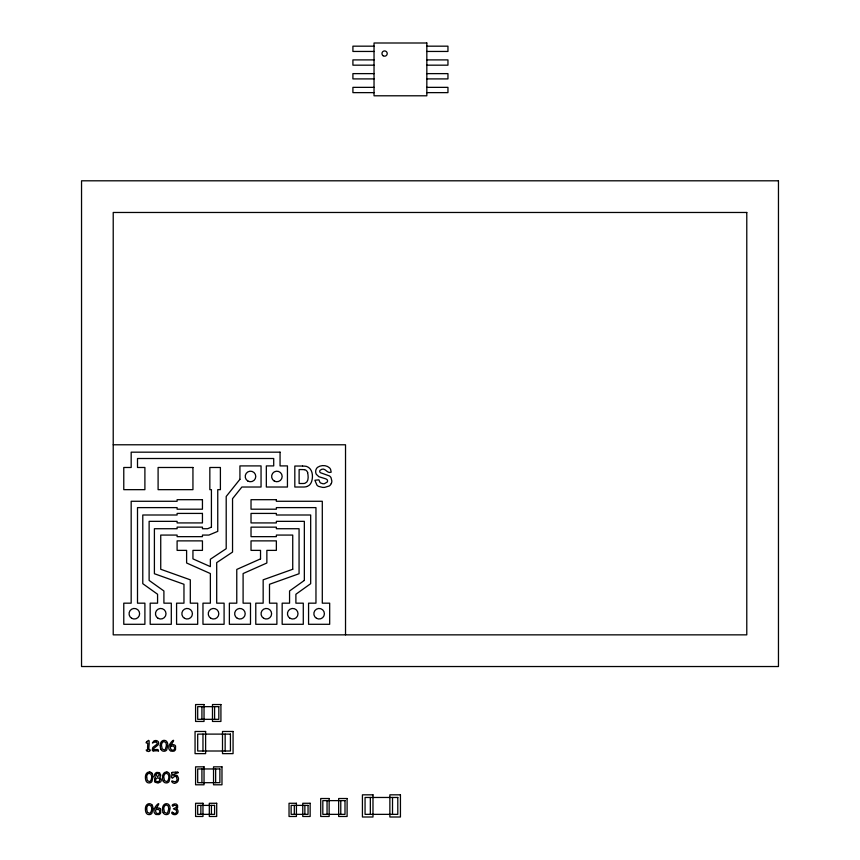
<?xml version="1.0" encoding="UTF-8"?>
<svg xmlns="http://www.w3.org/2000/svg" width="860" height="860" viewBox="0 0 860 860"><rect width="100%" height="100%" fill="white"/><g stroke="black" fill="none" stroke-linecap="round" stroke-linejoin="round"><path stroke-width="1.29" d="M153.005 776.795L151.908 781.568A3.193 3.193 0 0 1 149.812 782.869L149.586 782.89A4.547 4.547 0 0 1 148.866 782.901L148.146 782.793A3.021 3.021 0 0 1 146.63 781.847L146.34 781.461A4.364 4.364 0 0 1 146.082 781.02A8.965 8.965 0 0 1 145.426 777.225A6.386 6.386 0 0 1 146.157 773.946A4.848 4.848 0 0 1 146.598 773.366L146.909 773.011A3.376 3.376 0 0 1 148.866 772.065A4.01 4.01 0 0 1 149.769 772.065M153.005 808.475L151.908 813.248A3.193 3.193 0 0 1 149.812 814.549L149.586 814.57A4.547 4.547 0 0 1 148.866 814.581L148.146 814.474A3.021 3.021 0 0 1 146.63 813.528L146.34 813.141A4.364 4.364 0 0 1 146.082 812.7A8.965 8.965 0 0 1 145.426 808.905A6.386 6.386 0 0 1 146.157 805.616A4.848 4.848 0 0 1 146.598 805.046L146.909 804.691A3.376 3.376 0 0 1 148.866 803.745A4.01 4.01 0 0 1 149.769 803.745A3.225 3.225 0 0 1 151.876 804.885M178.106 772.774C175.343 773.667 168.571 775.505 176.569 775.268A2.419 2.419 0 0 1 177.386 775.774L178.45 778.096A6.407 6.407 0 0 1 178.471 779.289L178.224 780.525A4.053 4.053 0 0 1 177.128 782.181A3.547 3.547 0 0 1 175.752 782.966C173.849 784.804 169.603 780.278 172.742 780.987A7.041 7.041 0 0 0 172.989 781.267L175.053 781.783A2.376 2.376 0 0 0 176.031 781.332L176.246 781.138A3.128 3.128 0 0 0 176.623 780.708A2.999 2.999 0 0 0 177.085 779.708L176.483 776.72A1.29 1.29 0 0 0 175.967 776.462L174.483 776.558A2.354 2.354 0 0 0 173.623 777.15L172.408 778.225L171.602 777.537A11.115 11.115 0 0 1 171.635 777.214L171.946 773.559A2.344 2.344 0 0 0 171.817 773.043M170.817 745.029C179.547 733.677 164.486 745.749 170 750.468A2.634 2.634 0 0 0 170.85 751.135L173.838 751.199A3.053 3.053 0 0 0 174.72 750.651A3.386 3.386 0 0 0 175.526 749.544L175.558 746.082A2.612 2.612 0 0 0 174.558 744.975L172.591 744.502A5.869 5.869 0 0 0 170.839 745.072M147.382 774.484L147.694 774.075A2.171 2.171 0 0 1 149.307 773.333C152.628 773.892 152.026 779.031 150.478 781.084A1.903 1.903 0 0 1 149.457 781.589L147.35 780.622L146.662 777.107M164.518 774.484L164.83 774.075A2.171 2.171 0 0 1 166.453 773.333C169.764 773.892 169.162 779.031 167.625 781.084A1.903 1.903 0 0 1 166.593 781.589L164.486 780.622L163.798 777.107A4.87 4.87 0 0 1 164.496 774.473M158.487 750.791L158.057 749.651A2.709 2.709 0 0 0 157.079 749.479L153.618 749.705L153.66 749.167A2.515 2.515 0 0 1 154.037 748.211L157.799 745.212A3.666 3.666 0 0 0 158.584 742.857L158.584 742.599A1.903 1.903 0 0 0 158.219 741.686L157.627 741.126A3.322 3.322 0 0 0 156.198 740.557L155.66 740.524A3.333 3.333 0 0 0 154.166 740.89A3.891 3.891 0 0 0 153.811 741.083L152.413 742.976L154.477 742.191A2.204 2.204 0 0 1 155.671 741.814M146.619 741.814C144.684 743.868 148.393 742.556 147.791 743.384A43.967 43.967 0 0 1 147.748 744.405L147.619 746.415A34.174 34.174 0 0 0 147.576 747.62L147.576 747.942A10.911 10.911 0 0 0 147.651 748.813A9.858 9.858 0 0 1 147.737 749.78L146.2 750.017L146.651 750.984A4.708 4.708 0 0 0 147.06 750.995C148.92 752.769 152.209 749.544 149.027 749.705A10.191 10.191 0 0 0 148.941 748.78A7.923 7.923 0 0 1 148.866 747.609L148.92 746.856A42.366 42.366 0 0 1 149.027 745.502A34.583 34.583 0 0 0 149.178 743.62L149.178 743.191A7.407 7.407 0 0 0 149.156 742.717L149.124 742.298A5.515 5.515 0 0 1 149.124 741.363A4.644 4.644 0 0 0 149.189 740.89L148.608 740.374L147.469 741.116A15.071 15.071 0 0 1 146.619 741.814M173.01 805.96L173.795 805.476A2.01 2.01 0 0 1 174.698 805.25L176.322 805.831A1.075 1.075 0 0 1 176.547 806.325L176.579 806.605A1.172 1.172 0 0 1 176.031 807.583L173.365 808.787L175.72 809.926A2.15 2.15 0 0 1 176.225 810.389A1.903 1.903 0 0 1 176.547 810.98L176.644 811.872A1.419 1.419 0 0 1 176.418 812.507L176.192 812.775A2.021 2.021 0 0 1 174.935 813.366L174.752 813.366A2.128 2.128 0 0 1 173.021 812.775M170.452 746.598L171.14 746.19M156.294 809.55L155.606 809.959A3.354 3.354 0 0 0 155.531 810.658L156.09 812.85L157.584 813.592M176.504 808.712L177.622 807.647L177.569 805.454A2.182 2.182 0 0 0 177.096 804.788C176.203 802.606 170.129 804.917 172.806 806.057M171.355 746.082L173.655 746.093L174.58 747.609A2.515 2.515 0 0 1 172.484 750.533M156.509 809.432L158.81 809.453L159.745 810.969A2.515 2.515 0 0 1 157.638 813.882M172.419 772.205L171.721 772.742M175.483 772.205L173.236 772.248M374.035 46.171L352.912 46.171L352.912 51.45L374.035 51.45M426.829 46.171L447.952 46.171L447.952 51.45L426.829 51.45M374.035 59.899L352.912 59.899L352.912 65.177L374.035 65.177M426.829 59.899L447.952 59.899L447.952 65.177L426.829 65.177M374.035 73.627L352.912 73.627L352.912 78.905L374.035 78.905M426.829 73.627L447.952 73.627L447.952 78.905L426.829 78.905M374.035 87.355L352.912 87.355L352.912 92.633L374.035 92.633M426.829 87.355L447.952 87.355L447.952 92.633L426.829 92.633M113.219 444.781L345.526 444.781L345.526 634.852M302.559 466.034L294.819 466.034L294.819 487.018L302.795 487.018A13.276 13.276 0 0 0 306.794 486.577M175.687 772.205L176.698 772.226A2.171 2.171 0 0 0 177.074 772.172M172.43 750.242L170.936 749.501L170.377 747.297A3.354 3.354 0 0 1 170.452 746.598M153.016 750.952L152.446 750.597M304.397 469.732L303.956 469.667A21.199 21.199 0 0 0 302.215 469.571L299.119 469.549L299.119 483.503L302.29 483.503A13.427 13.427 0 0 0 304.859 483.341C309.073 481.89 308.31 476.075 307.622 472.624M176.236 808.808L177.192 809.357A2.333 2.333 0 0 1 177.859 810.346L177.999 810.991A3.902 3.902 0 0 1 178.02 811.786L177.966 812.109A2.967 2.967 0 0 1 177.493 813.237L176.569 814.14A3.107 3.107 0 0 1 175.408 814.603L174.247 814.635A3.827 3.827 0 0 1 172.892 814.248L172.279 813.818A2.397 2.397 0 0 1 171.645 812.85L172.226 811.99L173.086 812.7M159.713 808.336L157.67 807.862A5.869 5.869 0 0 0 155.993 808.421C164.593 797.166 149.769 808.819 155.155 813.818A2.634 2.634 0 0 0 156.004 814.495L158.993 814.549A3.053 3.053 0 0 0 159.874 814.001A3.386 3.386 0 0 0 160.68 812.904L160.713 809.443A2.612 2.612 0 0 0 159.724 808.336M152.37 750.35L152.349 750.264A5.214 5.214 0 0 1 152.317 749.673L152.661 747.931A3.16 3.16 0 0 1 153.188 747.114L156.423 744.642A2.698 2.698 0 0 0 156.767 744.276A2.204 2.204 0 0 0 157.208 743.126L156.402 741.997A1.731 1.731 0 0 0 155.671 741.814M146.662 808.787L147.35 812.302L149.457 813.259A1.903 1.903 0 0 0 150.478 812.764C152.037 810.7 152.618 805.583 149.307 805.024A2.171 2.171 0 0 0 147.683 805.745L147.382 806.164A4.87 4.87 0 0 0 146.673 808.787M392.515 797.467L392.515 814.355M370.337 797.467L370.337 814.355M340.775 800.628L340.775 814.355M327.047 800.628L327.047 814.355M304.87 805.39L304.87 814.355M294.313 805.39L294.313 814.355M225.148 734.107L225.148 751.006M215.645 768.958L215.645 782.686M214.591 706.651L214.591 719.325M211.42 805.39L211.42 814.355M202.971 734.107L202.971 751.006M201.917 706.651L201.917 719.325M201.917 768.958L201.917 782.686M200.864 805.39L200.864 814.355M162.518 808.894A6.386 6.386 0 0 1 163.303 805.616A4.848 4.848 0 0 1 163.733 805.046L164.045 804.691A3.376 3.376 0 0 1 166.001 803.745A4.01 4.01 0 0 1 166.915 803.745A3.225 3.225 0 0 1 169.022 804.885A5.708 5.708 0 0 1 170.087 808.475L169.054 813.248A3.193 3.193 0 0 1 166.958 814.549L166.732 814.57A4.547 4.547 0 0 1 166.001 814.581L165.292 814.474A3.021 3.021 0 0 1 163.766 813.528L163.475 813.141A4.364 4.364 0 0 1 163.217 812.7M163.153 812.721A8.965 8.965 0 0 1 162.561 808.905M151.94 804.852A5.708 5.708 0 0 1 152.951 808.475M151.94 773.172A5.708 5.708 0 0 1 152.951 776.795M149.769 772.043A3.225 3.225 0 0 1 151.876 773.215M146.673 777.107A4.87 4.87 0 0 1 147.361 774.473M166.915 772.043A3.225 3.225 0 0 1 169.022 773.215A5.708 5.708 0 0 1 170.087 776.795L169.054 781.568A3.193 3.193 0 0 1 166.958 782.869L166.732 782.89A4.547 4.547 0 0 1 166.001 782.901L165.292 782.793A3.021 3.021 0 0 1 163.766 781.847L163.475 781.461A4.364 4.364 0 0 1 163.217 781.02M166.915 772.065A4.01 4.01 0 0 0 166.001 772.076A3.376 3.376 0 0 0 164.045 773.011L163.733 773.366A4.848 4.848 0 0 0 163.325 773.957A6.386 6.386 0 0 0 162.518 777.214M163.153 781.041A8.965 8.965 0 0 1 162.561 777.225M156.391 774.043A2.096 2.096 0 0 1 158.896 773.85M156.316 773.968A1.774 1.774 0 0 0 155.94 775.225L157.552 776.558L159.358 775.086A1.806 1.806 0 0 0 158.993 773.763M177.085 772.205A1.129 1.129 0 0 1 178.375 772.559M160.229 745.545A6.386 6.386 0 0 1 161.003 742.266A4.848 4.848 0 0 1 161.433 741.686L161.755 741.341A3.376 3.376 0 0 1 163.712 740.385A4.01 4.01 0 0 1 164.615 740.395A3.225 3.225 0 0 1 166.722 741.535A5.708 5.708 0 0 1 167.797 745.115L166.754 749.888A3.193 3.193 0 0 1 164.658 751.188L164.432 751.21A4.547 4.547 0 0 1 163.712 751.221L162.992 751.113A3.021 3.021 0 0 1 161.476 750.167L161.185 749.78A4.364 4.364 0 0 1 160.927 749.339M160.852 749.361A8.965 8.965 0 0 1 160.272 745.545M158.541 750.93A1.097 1.097 0 0 1 157.573 750.866A2.257 2.257 0 0 0 157.229 750.791L157.133 750.78A11.029 11.029 0 0 0 156.66 750.791L155.445 750.845A11.201 11.201 0 0 1 155.004 750.866A6.901 6.901 0 0 0 154.23 750.941A6.901 6.901 0 0 1 153.446 751.006M306.762 486.47A7.654 7.654 0 0 0 309.557 484.943A9.449 9.449 0 0 0 311.728 481.181C313.352 476.042 312.481 468.334 306.558 466.432A16.06 16.06 0 0 0 302.569 466.109M304.429 469.56A4.558 4.558 0 0 1 307.676 472.613M166.475 745.362L165.324 749.404A1.903 1.903 0 0 1 164.303 749.909L162.196 748.942L161.497 745.426A4.87 4.87 0 0 1 162.196 742.793L162.529 742.395A2.171 2.171 0 0 1 164.152 741.653L165.894 742.588L166.475 745.362M168.775 808.722L167.625 812.764A1.903 1.903 0 0 1 166.593 813.259L164.486 812.302L163.798 808.787A4.87 4.87 0 0 1 164.496 806.153L164.83 805.755A2.171 2.171 0 0 1 166.453 805.014L168.195 805.949L168.775 808.722M159.745 779.902L158.982 781.568L156.466 781.579A1.537 1.537 0 0 1 155.585 780.267L156.015 778.805L157.606 777.784A4.827 4.827 0 0 1 159.057 778.429A1.817 1.817 0 0 1 159.756 779.902M160.659 775.086L160.476 776.096A1.355 1.355 0 0 1 160.164 776.515C158.412 777.311 162.669 778.966 161.046 781.106A2.472 2.472 0 0 1 160.616 781.901L158.057 783.051L155.112 782.245A2.279 2.279 0 0 1 154.574 781.546L154.682 778.472A2.569 2.569 0 0 1 155.477 777.526L155.09 776.677A2.139 2.139 0 0 1 154.692 775.86L154.639 775.559A3.064 3.064 0 0 1 154.671 774.613A2.644 2.644 0 0 1 155.144 773.548L155.8 772.914A3.107 3.107 0 0 1 156.843 772.398L159.53 772.656L160.659 775.086M331.283 483.524L330.842 484.32A5.805 5.805 0 0 1 329.272 485.964L324.79 487.362A17.049 17.049 0 0 1 322.532 487.383L318.598 486.384A6.343 6.343 0 0 1 316.921 485.094L314.889 480.245L318.931 479.848L319.909 482.277A3.451 3.451 0 0 0 320.715 483.04L322.994 483.75A8.095 8.095 0 0 0 324.413 483.707L327.284 481.998A2.257 2.257 0 0 0 327.466 481.482A2.376 2.376 0 0 0 327.531 480.751L327.51 480.579A1.795 1.795 0 0 0 326.993 479.568L326.101 479.009A6.407 6.407 0 0 0 325.392 478.74L318.866 476.687L316.415 474.387A5.343 5.343 0 0 1 315.792 472.753A6.063 6.063 0 0 1 315.674 471.549A5.482 5.482 0 0 1 316.179 469.237L316.566 468.517A5.321 5.321 0 0 1 317.662 467.281C321.081 464.884 326.51 464.948 329.573 467.883A5.934 5.934 0 0 1 330.616 469.495L331.186 472.161C326.628 474.172 325.284 466.098 320.081 470.302A1.505 1.505 0 0 0 319.748 471.022A1.752 1.752 0 0 0 319.726 471.517A1.505 1.505 0 0 0 319.952 472.172L320.06 472.323A2.01 2.01 0 0 0 320.565 472.763L329.401 475.924A5.762 5.762 0 0 1 331.014 477.623L331.842 480.955A6.117 6.117 0 0 1 331.283 483.524M239.929 479.31L226.201 496.467L226.201 548.68L210.367 559.236L210.367 566.622L192.941 558.882L192.941 550.379L202.444 550.379L202.444 540.875L177.106 540.875L177.106 550.379L186.609 550.379L186.609 562.999L210.367 573.555L210.367 603.172L202.971 603.172L202.971 624.295L224.095 624.295L224.095 603.172L216.698 603.172L216.698 562.634L232.544 552.077L232.544 498.692L241.875 487.018L261.053 487.018L261.053 465.905L239.929 465.905L239.929 479.31M304.343 580.425L289.562 590.981L289.562 603.172L282.166 603.172L282.166 624.295L303.29 624.295L303.29 603.172L295.894 603.172L295.894 594.249L310.675 583.682L310.675 515L276.361 515L276.361 513.42L251.023 513.42L251.023 522.923L276.361 522.923L276.361 521.343L304.343 521.343L304.343 580.425M260.526 558.882L236.769 569.438L236.769 603.172L229.373 603.172L229.373 624.295L250.496 624.295L250.496 603.172L243.1 603.172L243.1 573.555L266.858 562.999L266.858 550.379L276.361 550.379L276.361 540.875L251.023 540.875L251.023 550.379L260.526 550.379L260.526 558.882M211.42 527.148L207.625 528.728L202.444 528.728L202.444 527.148L177.106 527.148L177.106 528.728L154.402 528.728L154.402 573.728L183.965 584.284L183.965 603.172L176.579 603.172L176.579 624.295L197.692 624.295L197.692 603.172L190.307 603.172L190.307 579.823L160.734 569.266L160.734 535.071L177.106 535.071L177.106 536.651L202.444 536.651L202.444 535.071L208.883 535.071L217.752 531.372L217.752 489.662L220.397 489.662L220.397 467.485L209.84 467.485L209.84 489.662L211.42 489.662L211.42 527.148M292.733 569.266L263.16 579.823L263.16 603.172L255.775 603.172L255.775 624.295L276.888 624.295L276.888 603.172L269.502 603.172L269.502 584.284L299.065 573.728L299.065 528.728L276.361 528.728L276.361 527.148L251.023 527.148L251.023 536.651L276.361 536.651L276.361 535.071L292.733 535.071L292.733 569.266M426.829 43L374.035 43L374.035 95.793L426.829 95.793L426.829 43M778.461 180.804L81.539 180.804L81.539 666.532L778.461 666.532L778.461 180.804M746.781 212.474L113.219 212.474L113.219 634.852L746.781 634.852L746.781 212.474M280.059 452.177L131.171 452.177L131.171 467.485L123.775 467.485L123.775 489.662L144.899 489.662L144.899 467.485L137.503 467.485L137.503 458.509L273.716 458.509L273.716 465.905L266.331 465.905L266.331 487.018L287.444 487.018L287.444 465.905L280.059 465.905L280.059 452.177M192.941 467.485L158.1 467.485L158.1 489.662L192.941 489.662L192.941 467.485M202.444 499.692L177.106 499.692L177.106 501.272L131.171 501.272L131.171 603.172L123.775 603.172L123.775 624.295L144.899 624.295L144.899 603.172L137.503 603.172L137.503 507.615L177.106 507.615L177.106 509.195L202.444 509.195L202.444 499.692M276.361 499.692L251.023 499.692L251.023 509.195L276.361 509.195L276.361 507.615L315.964 507.615L315.964 603.172L308.568 603.172L308.568 624.295L329.681 624.295L329.681 603.172L322.296 603.172L322.296 501.272L276.361 501.272L276.361 499.692M202.444 513.42L177.106 513.42L177.106 515L142.781 515L142.781 583.682L157.573 594.249L157.573 603.172L150.177 603.172L150.177 624.295L171.301 624.295L171.301 603.172L163.905 603.172L163.905 590.981L149.124 580.425L149.124 521.343L177.106 521.343L177.106 522.923L202.444 522.923L202.444 513.42M204.035 704.544L195.585 704.544L195.585 721.443L204.035 721.443L204.035 704.544M220.923 704.544L212.474 704.544L212.474 721.443L220.923 721.443L220.923 704.544M218.816 706.651L197.692 706.651L197.692 719.325L218.816 719.325L218.816 706.651M205.615 731.473L195.059 731.473L195.059 753.639L205.615 753.639L205.615 731.473M233.071 731.473L222.503 731.473L222.503 753.639L233.071 753.639L233.071 731.473M230.426 734.107L197.692 734.107L197.692 751.006L230.426 751.006L230.426 734.107M204.035 766.841L195.585 766.841L195.585 784.793L204.035 784.793L204.035 766.841M221.977 766.841L213.538 766.841L213.538 784.793L221.977 784.793L221.977 766.841M219.87 768.958L197.692 768.958L197.692 782.686L219.87 782.686L219.87 768.958M372.982 794.823L362.425 794.823L362.425 817L372.982 817L372.982 794.823M400.438 794.823L389.87 794.823L389.87 817L400.438 817L400.438 794.823M397.793 797.467L365.059 797.467L365.059 814.355L397.793 814.355L397.793 797.467M329.154 798.521L320.715 798.521L320.715 816.473L329.154 816.473L329.154 798.521M347.107 798.521L338.657 798.521L338.657 816.473L347.107 816.473L347.107 798.521M345 800.628L322.822 800.628L322.822 814.355L345 814.355L345 800.628M202.971 803.272L195.585 803.272L195.585 816.473L202.971 816.473L202.971 803.272M216.698 803.272L209.313 803.272L209.313 816.473L216.698 816.473L216.698 803.272M296.421 803.272L289.035 803.272L289.035 816.473L296.421 816.473L296.421 803.272M310.148 803.272L302.763 803.272L302.763 816.473L310.148 816.473L310.148 803.272M214.591 805.39L197.692 805.39L197.692 814.355L214.591 814.355L214.591 805.39M308.041 805.39L291.142 805.39L291.142 814.355L308.041 814.355L308.041 805.39M158.1 618.308A5.278 5.278 0 0 0 166.012 613.728A5.278 5.278 0 0 0 158.1 609.159A5.278 5.278 0 0 0 158.1 618.308M184.492 618.308A5.278 5.278 0 0 0 192.414 613.728A5.278 5.278 0 0 0 184.492 609.159A5.278 5.278 0 0 0 184.492 618.308M210.893 618.308A5.278 5.278 0 0 0 218.816 613.728A5.278 5.278 0 0 0 210.893 609.159A5.278 5.278 0 0 0 210.893 618.308M237.296 618.308A5.278 5.278 0 0 0 245.207 613.728A5.278 5.278 0 0 0 237.296 609.159A5.278 5.278 0 0 0 237.296 618.308M290.089 618.308A5.278 5.278 0 0 0 298.012 613.728A5.278 5.278 0 0 0 290.089 609.159A5.278 5.278 0 0 0 290.089 618.308M316.491 618.308A5.278 5.278 0 0 0 324.403 613.728A5.278 5.278 0 0 0 316.491 609.159A5.278 5.278 0 0 0 316.491 618.308M263.687 618.308A5.278 5.278 0 0 0 271.609 613.728A5.278 5.278 0 0 0 263.687 609.159A5.278 5.278 0 0 0 263.687 618.308M131.698 618.308A5.278 5.278 0 0 0 139.621 613.728A5.278 5.278 0 0 0 131.698 609.159A5.278 5.278 0 0 0 131.698 618.308M383.119 55.749A2.644 2.644 0 0 0 387.226 53.75A2.644 2.644 0 0 0 383.442 51.181A2.644 2.644 0 0 0 383.119 55.749M247.852 481.03A5.278 5.278 0 0 0 255.775 476.462A5.278 5.278 0 0 0 247.852 471.893A5.278 5.278 0 0 0 247.852 481.03M274.254 481.03A5.278 5.278 0 0 0 282.166 476.462A5.278 5.278 0 0 0 274.254 471.893A5.278 5.278 0 0 0 274.254 481.03"/></g></svg>
